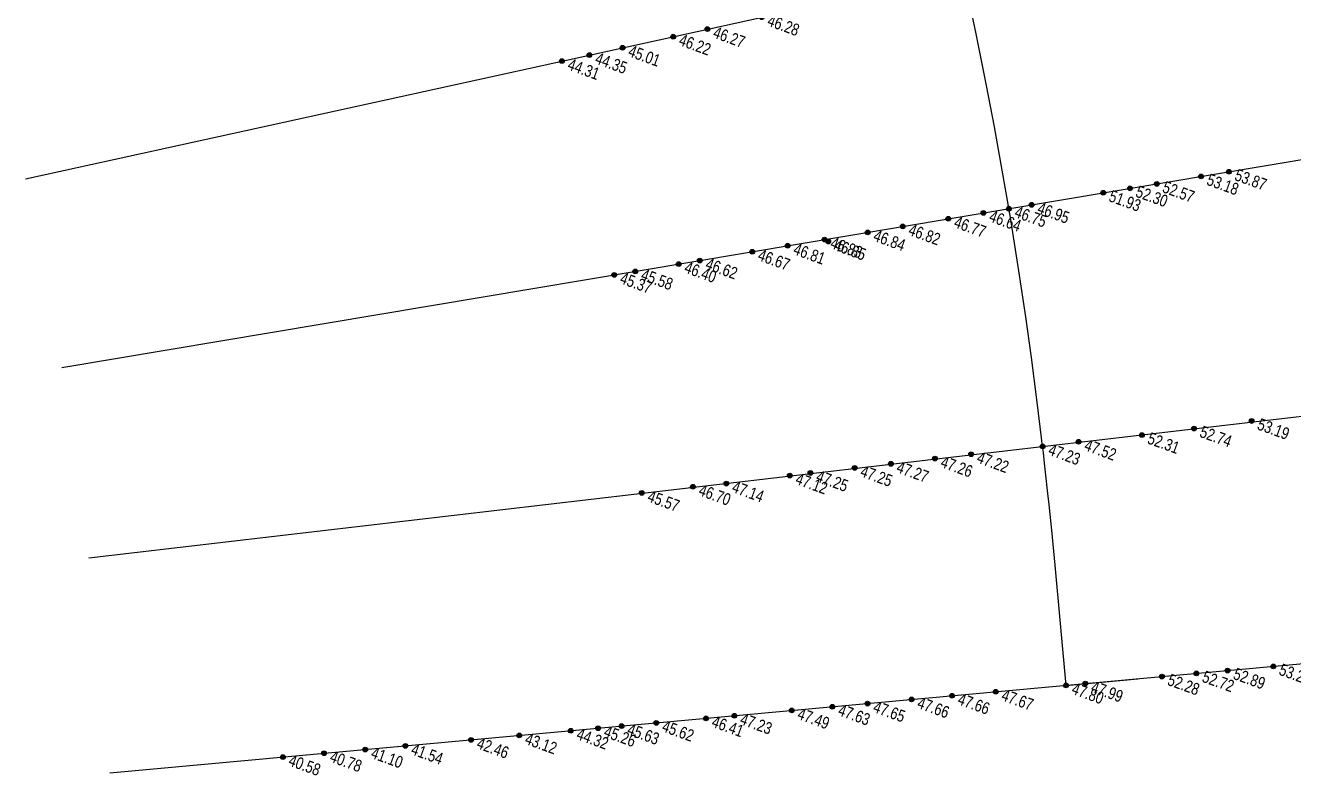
# Model space of a CAD drawing. Extents: x 573477 to 573667, y 785084 to 785357.
# Drawn here: x 573562.7 to 573615.5, y 785083.6 to 785114.8 of the extents above; entities that cross this region are included whole.
import ezdxf
from ezdxf.enums import TextEntityAlignment as Align

# ---------------------------------------------------------------- set-up
doc = ezdxf.new("R2010")
doc.units = 0
doc.header["$LTSCALE"] = 0.5
for name, color, linetype in [('DMX', 4, 'Continuous'), ('GCD', 4, 'Continuous'), ('桩号_S1', 4, 'Continuous')]:
    doc.layers.add(name, color=color, linetype=linetype)
doc.styles.add('EICAD', font='fsdb_e.shx', dxfattribs={"width": 0.707, "height": 2, "bigfont": 'tjhzf.shx'})

# ---------------------------------------------------------------- blocks, each defined once
blk = doc.blocks.new('gc200')
h = blk.add_hatch(color=0)
edge = h.paths.add_edge_path()
edge.add_arc((0, 0), 0.196, 0, 360)
at = {"color": 0}
blk.add_circle((0, 0), 0.196, dxfattribs=at)

msp = doc.modelspace()

# ---------------------------------------------------------------- linework, layer by layer
at = {"linetype": 'Continuous'}
msp.add_lwpolyline([(573606.065, 785087.36), (573605.607, 785092.361), (573605.468, 785093.818), (573605.359, 785094.888), (573605.31, 785095.353), (573605.213, 785096.243), (573605.171, 785096.614), (573605.121, 785097.059), (573605.091, 785097.312), (573605.049, 785097.673), (573604.868, 785099.149), (573604.624, 785101.012), (573604.387, 785102.707), (573604.101, 785104.623), (573603.733, 785106.921), (573603.684, 785107.211), (573603.652, 785107.401), (573603.532, 785108.106), (573603.082, 785110.62), (573602.754, 785112.345), (573602.324, 785114.492), (573601.905, 785116.473)], dxfattribs=at)
at = {"layer": 'DMX'}
for p, q in [((573562.715, 785108.447), (573640.853, 785125.609)), ((573564.235, 785100.594), (573643.133, 785113.829)), ((573565.361, 785092.674), (573644.821, 785101.949)), ((573566.231, 785083.712), (573645.898, 785091.007))]:
    msp.add_line(p, q, dxfattribs=at)
at = {"layer": '桩号_S1', "linetype": 'Continuous'}
msp.add_lwpolyline([(573606.065, 785087.36), (573609.052, 785087.633)], dxfattribs=at)

# ---------------------------------------------------------------- block references
at = {"layer": 'GCD'}
ref = msp.add_blockref('gc200', (573593.388, 785115.184, 46.283), dxfattribs=dict(at, xscale=0.4999999999962642, yscale=0.4999999999962642, zscale=0.5, rotation=339.9999999985236))
ref.add_attrib('height', '46.28', dxfattribs={"height": 0.5, "rotation": 340, "style": 'EICAD', "width": 0.8}).set_placement((573593.67, 785115.081, 46.283), align=Align.MIDDLE_LEFT)
ref = msp.add_blockref('gc200', (573591.127, 785114.687, 46.271), dxfattribs=dict(at, xscale=0.4999999999962642, yscale=0.4999999999962642, zscale=0.5, rotation=339.9999999985236))
ref.add_attrib('height', '46.27', dxfattribs={"height": 0.5, "rotation": 340, "style": 'EICAD', "width": 0.8}).set_placement((573591.408, 785114.585, 46.271), align=Align.MIDDLE_LEFT)
ref = msp.add_blockref('gc200', (573587.592, 785113.911, 45.012), dxfattribs=dict(at, xscale=0.4999999999962642, yscale=0.4999999999962642, zscale=0.5, rotation=339.9999999985236))
ref.add_attrib('height', '45.01', dxfattribs={"height": 0.5, "rotation": 340, "style": 'EICAD', "width": 0.8}).set_placement((573587.874, 785113.808, 45.012), align=Align.MIDDLE_LEFT)
ref = msp.add_blockref('gc200', (573589.701, 785114.374, 46.221), dxfattribs=dict(at, xscale=0.4999999999962642, yscale=0.4999999999962642, zscale=0.5, rotation=339.9999999985236))
ref.add_attrib('height', '46.22', dxfattribs={"height": 0.5, "rotation": 340, "style": 'EICAD', "width": 0.8}).set_placement((573589.983, 785114.272, 46.221), align=Align.MIDDLE_LEFT)
ref = msp.add_blockref('gc200', (573586.212, 785113.608, 44.348), dxfattribs=dict(at, xscale=0.4999999999962642, yscale=0.4999999999962642, zscale=0.5, rotation=339.9999999985236))
ref.add_attrib('height', '44.35', dxfattribs={"height": 0.5, "rotation": 340, "style": 'EICAD', "width": 0.8}).set_placement((573586.494, 785113.505, 44.348), align=Align.MIDDLE_LEFT)
ref = msp.add_blockref('gc200', (573585.066, 785113.356, 44.312), dxfattribs=dict(at, xscale=0.4999999999962642, yscale=0.4999999999962642, zscale=0.5, rotation=339.9999999985236))
ref.add_attrib('height', '44.31', dxfattribs={"height": 0.5, "rotation": 340, "style": 'EICAD', "width": 0.8}).set_placement((573585.348, 785113.254, 44.312), align=Align.MIDDLE_LEFT)
ref = msp.add_blockref('gc200', (573612.854, 785108.75, 53.874), dxfattribs=dict(at, xscale=0.4999999999962642, yscale=0.4999999999962642, zscale=0.5, rotation=339.9999999985236))
ref.add_attrib('height', '53.87', dxfattribs={"height": 0.5, "rotation": 340, "style": 'EICAD', "width": 0.8}).set_placement((573613.136, 785108.647, 53.874), align=Align.MIDDLE_LEFT)
ref = msp.add_blockref('gc200', (573609.846, 785108.245, 52.572), dxfattribs=dict(at, xscale=0.4999999999962642, yscale=0.4999999999962642, zscale=0.5, rotation=339.9999999985236))
ref.add_attrib('height', '52.57', dxfattribs={"height": 0.5, "rotation": 340, "style": 'EICAD', "width": 0.8}).set_placement((573610.128, 785108.142, 52.572), align=Align.MIDDLE_LEFT)
ref = msp.add_blockref('gc200', (573611.689, 785108.554, 53.18), dxfattribs=dict(at, xscale=0.4999999999962642, yscale=0.4999999999962642, zscale=0.5, rotation=339.9999999985236))
ref.add_attrib('height', '53.18', dxfattribs={"height": 0.5, "rotation": 340, "style": 'EICAD', "width": 0.8}).set_placement((573611.971, 785108.451, 53.18), align=Align.MIDDLE_LEFT)
ref = msp.add_blockref('gc200', (573607.614, 785107.871, 51.926), dxfattribs=dict(at, xscale=0.4999999999962642, yscale=0.4999999999962642, zscale=0.5, rotation=339.9999999985236))
ref.add_attrib('height', '51.93', dxfattribs={"height": 0.5, "rotation": 340, "style": 'EICAD', "width": 0.8}).set_placement((573607.896, 785107.768, 51.926), align=Align.MIDDLE_LEFT)
ref = msp.add_blockref('gc200', (573608.733, 785108.058, 52.3), dxfattribs=dict(at, xscale=0.4999999999962642, yscale=0.4999999999962642, zscale=0.5, rotation=339.9999999985236))
ref.add_attrib('height', '52.30', dxfattribs={"height": 0.5, "rotation": 340, "style": 'EICAD', "width": 0.8}).set_placement((573609.015, 785107.956, 52.3), align=Align.MIDDLE_LEFT)
at = {"layer": 'GCD', "linetype": 'Continuous'}
ref = msp.add_blockref('gc200', (573603.684, 785107.211, 46.747), dxfattribs=dict(at, xscale=0.4999999999962642, yscale=0.4999999999962642, zscale=0.5, rotation=339.9999999985236))
ref.add_attrib('height', '46.75', dxfattribs={"linetype": 'Continuous', "height": 0.5, "rotation": 340, "style": 'EICAD', "width": 0.8}).set_placement((573603.966, 785107.109, 46.747), align=Align.MIDDLE_LEFT)
at = {"layer": 'GCD'}
ref = msp.add_blockref('gc200', (573604.634, 785107.371, 46.946), dxfattribs=dict(at, xscale=0.4999999999962642, yscale=0.4999999999962642, zscale=0.5, rotation=339.9999999985236))
ref.add_attrib('height', '46.95', dxfattribs={"height": 0.5, "rotation": 340, "style": 'EICAD', "width": 0.8}).set_placement((573604.916, 785107.268, 46.946), align=Align.MIDDLE_LEFT)
ref = msp.add_blockref('gc200', (573601.16, 785106.788, 46.767), dxfattribs=dict(at, xscale=0.4999999999962642, yscale=0.4999999999962642, zscale=0.5, rotation=339.9999999985236))
ref.add_attrib('height', '46.77', dxfattribs={"height": 0.5, "rotation": 340, "style": 'EICAD', "width": 0.8}).set_placement((573601.442, 785106.685, 46.767), align=Align.MIDDLE_LEFT)
ref = msp.add_blockref('gc200', (573602.625, 785107.034, 46.64), dxfattribs=dict(at, xscale=0.4999999999962642, yscale=0.4999999999962642, zscale=0.5, rotation=339.9999999985236))
ref.add_attrib('height', '46.64', dxfattribs={"height": 0.5, "rotation": 340, "style": 'EICAD', "width": 0.8}).set_placement((573602.907, 785106.931, 46.64), align=Align.MIDDLE_LEFT)
ref = msp.add_blockref('gc200', (573597.803, 785106.225, 46.839), dxfattribs=dict(at, xscale=0.4999999999962642, yscale=0.4999999999962642, zscale=0.5, rotation=339.9999999985236))
ref.add_attrib('height', '46.84', dxfattribs={"height": 0.5, "rotation": 340, "style": 'EICAD', "width": 0.8}).set_placement((573598.085, 785106.122, 46.839), align=Align.MIDDLE_LEFT)
ref = msp.add_blockref('gc200', (573599.262, 785106.469, 46.819), dxfattribs=dict(at, xscale=0.4999999999962642, yscale=0.4999999999962642, zscale=0.5, rotation=339.9999999985236))
ref.add_attrib('height', '46.82', dxfattribs={"height": 0.5, "rotation": 340, "style": 'EICAD', "width": 0.8}).set_placement((573599.544, 785106.367, 46.819), align=Align.MIDDLE_LEFT)
ref = msp.add_blockref('gc200', (573594.468, 785105.665, 46.805), dxfattribs=dict(at, xscale=0.4999999999962642, yscale=0.4999999999962642, zscale=0.5, rotation=339.9999999985236))
ref.add_attrib('height', '46.81', dxfattribs={"height": 0.5, "rotation": 340, "style": 'EICAD', "width": 0.8}).set_placement((573594.75, 785105.563, 46.805), align=Align.MIDDLE_LEFT)
ref = msp.add_blockref('gc200', (573596.011, 785105.924, 46.831), dxfattribs=dict(at, xscale=0.4999999999962642, yscale=0.4999999999962642, zscale=0.5, rotation=339.9999999985236))
ref.add_attrib('height', '46.83', dxfattribs={"height": 0.5, "rotation": 340, "style": 'EICAD', "width": 0.8}).set_placement((573596.293, 785105.821, 46.831), align=Align.MIDDLE_LEFT)
at = {"layer": 'GCD', "linetype": 'Continuous'}
ref = msp.add_blockref('gc200', (573596.161, 785105.838, 46.853), dxfattribs=dict(at, xscale=0.4999999999962642, yscale=0.4999999999962642, zscale=0.5, rotation=339.9999999985236))
ref.add_attrib('height', '46.85', dxfattribs={"linetype": 'Continuous', "height": 0.5, "rotation": 340, "style": 'EICAD', "width": 0.8}).set_placement((573596.443, 785105.735, 46.853), align=Align.MIDDLE_LEFT)
at = {"layer": 'GCD'}
ref = msp.add_blockref('gc200', (573590.811, 785105.052, 46.619), dxfattribs=dict(at, xscale=0.4999999999962642, yscale=0.4999999999962642, zscale=0.5, rotation=339.9999999985236))
ref.add_attrib('height', '46.62', dxfattribs={"height": 0.5, "rotation": 340, "style": 'EICAD', "width": 0.8}).set_placement((573591.093, 785104.949, 46.619), align=Align.MIDDLE_LEFT)
ref = msp.add_blockref('gc200', (573592.993, 785105.418, 46.672), dxfattribs=dict(at, xscale=0.4999999999962642, yscale=0.4999999999962642, zscale=0.5, rotation=339.9999999985236))
ref.add_attrib('height', '46.67', dxfattribs={"height": 0.5, "rotation": 340, "style": 'EICAD', "width": 0.8}).set_placement((573593.275, 785105.315, 46.672), align=Align.MIDDLE_LEFT)
ref = msp.add_blockref('gc200', (573587.247, 785104.454, 45.369), dxfattribs=dict(at, xscale=0.4999999999962642, yscale=0.4999999999962642, zscale=0.5, rotation=339.9999999985236))
ref.add_attrib('height', '45.37', dxfattribs={"height": 0.5, "rotation": 340, "style": 'EICAD', "width": 0.8}).set_placement((573587.529, 785104.351, 45.369), align=Align.MIDDLE_LEFT)
ref = msp.add_blockref('gc200', (573588.121, 785104.6, 45.575), dxfattribs=dict(at, xscale=0.4999999999962642, yscale=0.4999999999962642, zscale=0.5, rotation=339.9999999985236))
ref.add_attrib('height', '45.58', dxfattribs={"height": 0.5, "rotation": 340, "style": 'EICAD', "width": 0.8}).set_placement((573588.402, 785104.498, 45.575), align=Align.MIDDLE_LEFT)
ref = msp.add_blockref('gc200', (573589.93, 785104.904, 46.4), dxfattribs=dict(at, xscale=0.4999999999962642, yscale=0.4999999999962642, zscale=0.5, rotation=339.9999999985236))
ref.add_attrib('height', '46.40', dxfattribs={"height": 0.5, "rotation": 340, "style": 'EICAD', "width": 0.8}).set_placement((573590.212, 785104.801, 46.4), align=Align.MIDDLE_LEFT)
ref = msp.add_blockref('gc200', (573613.798, 785098.369, 53.185), dxfattribs=dict(at, xscale=0.4999999999962642, yscale=0.4999999999962642, zscale=0.5, rotation=339.9999999985236))
ref.add_attrib('height', '53.19', dxfattribs={"height": 0.5, "rotation": 340, "style": 'EICAD', "width": 0.8}).set_placement((573614.08, 785098.266, 53.185), align=Align.MIDDLE_LEFT)
ref = msp.add_blockref('gc200', (573609.224, 785097.784, 52.314), dxfattribs=dict(at, xscale=0.4999999999962642, yscale=0.4999999999962642, zscale=0.5, rotation=339.9999999985236))
ref.add_attrib('height', '52.31', dxfattribs={"height": 0.5, "rotation": 340, "style": 'EICAD', "width": 0.8}).set_placement((573609.506, 785097.681, 52.314), align=Align.MIDDLE_LEFT)
ref = msp.add_blockref('gc200', (573611.399, 785098.056, 52.741), dxfattribs=dict(at, xscale=0.4999999999962642, yscale=0.4999999999962642, zscale=0.5, rotation=339.9999999985236))
ref.add_attrib('height', '52.74', dxfattribs={"height": 0.5, "rotation": 340, "style": 'EICAD', "width": 0.8}).set_placement((573611.681, 785097.953, 52.741), align=Align.MIDDLE_LEFT)
at = {"layer": 'GCD', "linetype": 'Continuous'}
ref = msp.add_blockref('gc200', (573605.091, 785097.312, 47.227), dxfattribs=dict(at, xscale=0.4999999999962642, yscale=0.4999999999962642, zscale=0.5, rotation=339.9999999985236))
ref.add_attrib('height', '47.23', dxfattribs={"linetype": 'Continuous', "height": 0.5, "rotation": 340, "style": 'EICAD', "width": 0.8}).set_placement((573605.373, 785097.209, 47.227), align=Align.MIDDLE_LEFT)
at = {"layer": 'GCD'}
ref = msp.add_blockref('gc200', (573606.592, 785097.502, 47.521), dxfattribs=dict(at, xscale=0.4999999999962642, yscale=0.4999999999962642, zscale=0.5, rotation=339.9999999985236))
ref.add_attrib('height', '47.52', dxfattribs={"height": 0.5, "rotation": 340, "style": 'EICAD', "width": 0.8}).set_placement((573606.874, 785097.399, 47.521), align=Align.MIDDLE_LEFT)
ref = msp.add_blockref('gc200', (573598.769, 785096.585, 47.266), dxfattribs=dict(at, xscale=0.4999999999962642, yscale=0.4999999999962642, zscale=0.5, rotation=339.9999999985236))
ref.add_attrib('height', '47.27', dxfattribs={"height": 0.5, "rotation": 340, "style": 'EICAD', "width": 0.8}).set_placement((573599.051, 785096.482, 47.266), align=Align.MIDDLE_LEFT)
ref = msp.add_blockref('gc200', (573600.604, 785096.803, 47.26), dxfattribs=dict(at, xscale=0.4999999999962642, yscale=0.4999999999962642, zscale=0.5, rotation=339.9999999985236))
ref.add_attrib('height', '47.26', dxfattribs={"height": 0.5, "rotation": 340, "style": 'EICAD', "width": 0.8}).set_placement((573600.886, 785096.7, 47.26), align=Align.MIDDLE_LEFT)
ref = msp.add_blockref('gc200', (573602.114, 785096.987, 47.222), dxfattribs=dict(at, xscale=0.4999999999962642, yscale=0.4999999999962642, zscale=0.5, rotation=339.9999999985236))
ref.add_attrib('height', '47.22', dxfattribs={"height": 0.5, "rotation": 340, "style": 'EICAD', "width": 0.8}).set_placement((573602.396, 785096.884, 47.222), align=Align.MIDDLE_LEFT)
ref = msp.add_blockref('gc200', (573594.559, 785096.099, 47.122), dxfattribs=dict(at, xscale=0.4999999999962642, yscale=0.4999999999962642, zscale=0.5, rotation=339.9999999985236))
ref.add_attrib('height', '47.12', dxfattribs={"height": 0.5, "rotation": 340, "style": 'EICAD', "width": 0.8}).set_placement((573594.841, 785095.996, 47.122), align=Align.MIDDLE_LEFT)
ref = msp.add_blockref('gc200', (573595.418, 785096.204, 47.248), dxfattribs=dict(at, xscale=0.4999999999962642, yscale=0.4999999999962642, zscale=0.5, rotation=339.9999999985236))
ref.add_attrib('height', '47.25', dxfattribs={"height": 0.5, "rotation": 340, "style": 'EICAD', "width": 0.8}).set_placement((573595.7, 785096.101, 47.248), align=Align.MIDDLE_LEFT)
ref = msp.add_blockref('gc200', (573597.26, 785096.414, 47.245), dxfattribs=dict(at, xscale=0.4999999999962642, yscale=0.4999999999962642, zscale=0.5, rotation=339.9999999985236))
ref.add_attrib('height', '47.25', dxfattribs={"height": 0.5, "rotation": 340, "style": 'EICAD', "width": 0.8}).set_placement((573597.542, 785096.311, 47.245), align=Align.MIDDLE_LEFT)
ref = msp.add_blockref('gc200', (573590.526, 785095.628, 46.7), dxfattribs=dict(at, xscale=0.4999999999962642, yscale=0.4999999999962642, zscale=0.5, rotation=339.9999999985236))
ref.add_attrib('height', '46.70', dxfattribs={"height": 0.5, "rotation": 340, "style": 'EICAD', "width": 0.8}).set_placement((573590.808, 785095.525, 46.7), align=Align.MIDDLE_LEFT)
ref = msp.add_blockref('gc200', (573591.912, 785095.762, 47.135), dxfattribs=dict(at, xscale=0.4999999999962642, yscale=0.4999999999962642, zscale=0.5, rotation=339.9999999985236))
ref.add_attrib('height', '47.14', dxfattribs={"height": 0.5, "rotation": 340, "style": 'EICAD', "width": 0.8}).set_placement((573592.194, 785095.659, 47.135), align=Align.MIDDLE_LEFT)
ref = msp.add_blockref('gc200', (573588.395, 785095.372, 45.571), dxfattribs=dict(at, xscale=0.4999999999962642, yscale=0.4999999999962642, zscale=0.5, rotation=339.9999999985236))
ref.add_attrib('height', '45.57', dxfattribs={"height": 0.5, "rotation": 340, "style": 'EICAD', "width": 0.8}).set_placement((573588.677, 785095.269, 45.571), align=Align.MIDDLE_LEFT)
ref = msp.add_blockref('gc200', (573614.702, 785088.151, 53.226), dxfattribs=dict(at, xscale=0.4999999999962642, yscale=0.4999999999962642, zscale=0.5, rotation=339.9999999985236))
ref.add_attrib('height', '53.23', dxfattribs={"height": 0.5, "rotation": 340, "style": 'EICAD', "width": 0.8}).set_placement((573614.984, 785088.048, 53.226), align=Align.MIDDLE_LEFT)
ref = msp.add_blockref('gc200', (573610.057, 785087.725, 52.284), dxfattribs=dict(at, xscale=0.4999999999962642, yscale=0.4999999999962642, zscale=0.5, rotation=339.9999999985236))
ref.add_attrib('height', '52.28', dxfattribs={"height": 0.5, "rotation": 340, "style": 'EICAD', "width": 0.8}).set_placement((573610.339, 785087.623, 52.284), align=Align.MIDDLE_LEFT)
ref = msp.add_blockref('gc200', (573611.499, 785087.857, 52.72), dxfattribs=dict(at, xscale=0.4999999999962642, yscale=0.4999999999962642, zscale=0.5, rotation=339.9999999985236))
ref.add_attrib('height', '52.72', dxfattribs={"height": 0.5, "rotation": 340, "style": 'EICAD', "width": 0.8}).set_placement((573611.781, 785087.755, 52.72), align=Align.MIDDLE_LEFT)
ref = msp.add_blockref('gc200', (573612.794, 785087.976, 52.888), dxfattribs=dict(at, xscale=0.4999999999962642, yscale=0.4999999999962642, zscale=0.5, rotation=339.9999999985236))
ref.add_attrib('height', '52.89', dxfattribs={"height": 0.5, "rotation": 340, "style": 'EICAD', "width": 0.8}).set_placement((573613.076, 785087.873, 52.888), align=Align.MIDDLE_LEFT)
ref = msp.add_blockref('gc200', (573603.138, 785087.092, 47.674), dxfattribs=dict(at, xscale=0.4999999999962642, yscale=0.4999999999962642, zscale=0.5, rotation=339.9999999985236))
ref.add_attrib('height', '47.67', dxfattribs={"height": 0.5, "rotation": 340, "style": 'EICAD', "width": 0.8}).set_placement((573603.42, 785086.989, 47.674), align=Align.MIDDLE_LEFT)
at = {"layer": 'GCD', "linetype": 'Continuous'}
ref = msp.add_blockref('gc200', (573606.065, 785087.36, 47.795), dxfattribs=dict(at, xscale=0.4999999999962642, yscale=0.4999999999962642, zscale=0.5, rotation=339.9999999985236))
ref.add_attrib('height', '47.80', dxfattribs={"linetype": 'Continuous', "height": 0.5, "rotation": 340, "style": 'EICAD', "width": 0.8}).set_placement((573606.347, 785087.257, 47.795), align=Align.MIDDLE_LEFT)
at = {"layer": 'GCD'}
ref = msp.add_blockref('gc200', (573606.868, 785087.433, 47.989), dxfattribs=dict(at, xscale=0.4999999999962642, yscale=0.4999999999962642, zscale=0.5, rotation=339.9999999985236))
ref.add_attrib('height', '47.99', dxfattribs={"height": 0.5, "rotation": 340, "style": 'EICAD', "width": 0.8}).set_placement((573607.15, 785087.331, 47.989), align=Align.MIDDLE_LEFT)
ref = msp.add_blockref('gc200', (573596.334, 785086.469, 47.626), dxfattribs=dict(at, xscale=0.4999999999962642, yscale=0.4999999999962642, zscale=0.5, rotation=339.9999999985236))
ref.add_attrib('height', '47.63', dxfattribs={"height": 0.5, "rotation": 340, "style": 'EICAD', "width": 0.8}).set_placement((573596.615, 785086.366, 47.626), align=Align.MIDDLE_LEFT)
ref = msp.add_blockref('gc200', (573597.796, 785086.602, 47.648), dxfattribs=dict(at, xscale=0.4999999999962642, yscale=0.4999999999962642, zscale=0.5, rotation=339.9999999985236))
ref.add_attrib('height', '47.65', dxfattribs={"height": 0.5, "rotation": 340, "style": 'EICAD', "width": 0.8}).set_placement((573598.078, 785086.5, 47.648), align=Align.MIDDLE_LEFT)
ref = msp.add_blockref('gc200', (573599.632, 785086.771, 47.655), dxfattribs=dict(at, xscale=0.4999999999962642, yscale=0.4999999999962642, zscale=0.5, rotation=339.9999999985236))
ref.add_attrib('height', '47.66', dxfattribs={"height": 0.5, "rotation": 340, "style": 'EICAD', "width": 0.8}).set_placement((573599.914, 785086.668, 47.655), align=Align.MIDDLE_LEFT)
ref = msp.add_blockref('gc200', (573601.316, 785086.925, 47.663), dxfattribs=dict(at, xscale=0.4999999999962642, yscale=0.4999999999962642, zscale=0.5, rotation=339.9999999985236))
ref.add_attrib('height', '47.66', dxfattribs={"height": 0.5, "rotation": 340, "style": 'EICAD', "width": 0.8}).set_placement((573601.598, 785086.822, 47.663), align=Align.MIDDLE_LEFT)
ref = msp.add_blockref('gc200', (573591.069, 785085.986, 46.412), dxfattribs=dict(at, xscale=0.4999999999962642, yscale=0.4999999999962642, zscale=0.5, rotation=339.9999999985236))
ref.add_attrib('height', '46.41', dxfattribs={"height": 0.5, "rotation": 340, "style": 'EICAD', "width": 0.8}).set_placement((573591.351, 785085.884, 46.412), align=Align.MIDDLE_LEFT)
ref = msp.add_blockref('gc200', (573592.25, 785086.095, 47.225), dxfattribs=dict(at, xscale=0.4999999999962642, yscale=0.4999999999962642, zscale=0.5, rotation=339.9999999985236))
ref.add_attrib('height', '47.23', dxfattribs={"height": 0.5, "rotation": 340, "style": 'EICAD', "width": 0.8}).set_placement((573592.532, 785085.992, 47.225), align=Align.MIDDLE_LEFT)
ref = msp.add_blockref('gc200', (573594.64, 785086.313, 47.486), dxfattribs=dict(at, xscale=0.4999999999962642, yscale=0.4999999999962642, zscale=0.5, rotation=339.9999999985236))
ref.add_attrib('height', '47.49', dxfattribs={"height": 0.5, "rotation": 340, "style": 'EICAD', "width": 0.8}).set_placement((573594.922, 785086.211, 47.486), align=Align.MIDDLE_LEFT)
ref = msp.add_blockref('gc200', (573585.435, 785085.471, 44.319), dxfattribs=dict(at, xscale=0.4999999999962642, yscale=0.4999999999962642, zscale=0.5, rotation=339.9999999985236))
ref.add_attrib('height', '44.32', dxfattribs={"height": 0.5, "rotation": 340, "style": 'EICAD', "width": 0.8}).set_placement((573585.717, 785085.368, 44.319), align=Align.MIDDLE_LEFT)
ref = msp.add_blockref('gc200', (573586.574, 785085.575, 45.262), dxfattribs=dict(at, xscale=0.4999999999962642, yscale=0.4999999999962642, zscale=0.5, rotation=339.9999999985236))
ref.add_attrib('height', '45.26', dxfattribs={"height": 0.5, "rotation": 340, "style": 'EICAD', "width": 0.8}).set_placement((573586.856, 785085.472, 45.262), align=Align.MIDDLE_LEFT)
ref = msp.add_blockref('gc200', (573587.551, 785085.664, 45.626), dxfattribs=dict(at, xscale=0.4999999999962642, yscale=0.4999999999962642, zscale=0.5, rotation=339.9999999985236))
ref.add_attrib('height', '45.63', dxfattribs={"height": 0.5, "rotation": 340, "style": 'EICAD', "width": 0.8}).set_placement((573587.833, 785085.562, 45.626), align=Align.MIDDLE_LEFT)
ref = msp.add_blockref('gc200', (573588.997, 785085.797, 45.616), dxfattribs=dict(at, xscale=0.4999999999962642, yscale=0.4999999999962642, zscale=0.5, rotation=339.9999999985236))
ref.add_attrib('height', '45.62', dxfattribs={"height": 0.5, "rotation": 340, "style": 'EICAD', "width": 0.8}).set_placement((573589.279, 785085.694, 45.616), align=Align.MIDDLE_LEFT)
ref = msp.add_blockref('gc200', (573581.282, 785085.09, 42.456), dxfattribs=dict(at, xscale=0.4999999999962642, yscale=0.4999999999962642, zscale=0.5, rotation=339.9999999985236))
ref.add_attrib('height', '42.46', dxfattribs={"height": 0.5, "rotation": 340, "style": 'EICAD', "width": 0.8}).set_placement((573581.564, 785084.988, 42.456), align=Align.MIDDLE_LEFT)
ref = msp.add_blockref('gc200', (573583.289, 785085.274, 43.122), dxfattribs=dict(at, xscale=0.4999999999962642, yscale=0.4999999999962642, zscale=0.5, rotation=339.9999999985236))
ref.add_attrib('height', '43.12', dxfattribs={"height": 0.5, "rotation": 340, "style": 'EICAD', "width": 0.8}).set_placement((573583.571, 785085.171, 43.122), align=Align.MIDDLE_LEFT)
ref = msp.add_blockref('gc200', (573573.441, 785084.372, 40.584), dxfattribs=dict(at, xscale=0.4999999999962642, yscale=0.4999999999962642, zscale=0.5, rotation=339.9999999985236))
ref.add_attrib('height', '40.58', dxfattribs={"height": 0.5, "rotation": 340, "style": 'EICAD', "width": 0.8}).set_placement((573573.723, 785084.27, 40.584), align=Align.MIDDLE_LEFT)
ref = msp.add_blockref('gc200', (573575.162, 785084.53, 40.783), dxfattribs=dict(at, xscale=0.4999999999962642, yscale=0.4999999999962642, zscale=0.5, rotation=339.9999999985236))
ref.add_attrib('height', '40.78', dxfattribs={"height": 0.5, "rotation": 340, "style": 'EICAD', "width": 0.8}).set_placement((573575.444, 785084.427, 40.783), align=Align.MIDDLE_LEFT)
ref = msp.add_blockref('gc200', (573576.873, 785084.687, 41.1), dxfattribs=dict(at, xscale=0.4999999999962642, yscale=0.4999999999962642, zscale=0.5, rotation=339.9999999985236))
ref.add_attrib('height', '41.10', dxfattribs={"height": 0.5, "rotation": 340, "style": 'EICAD', "width": 0.8}).set_placement((573577.155, 785084.584, 41.1), align=Align.MIDDLE_LEFT)
ref = msp.add_blockref('gc200', (573578.545, 785084.84, 41.541), dxfattribs=dict(at, xscale=0.4999999999962642, yscale=0.4999999999962642, zscale=0.5, rotation=339.9999999985236))
ref.add_attrib('height', '41.54', dxfattribs={"height": 0.5, "rotation": 340, "style": 'EICAD', "width": 0.8}).set_placement((573578.827, 785084.737, 41.541), align=Align.MIDDLE_LEFT)

doc.saveas('drawing.dxf')
